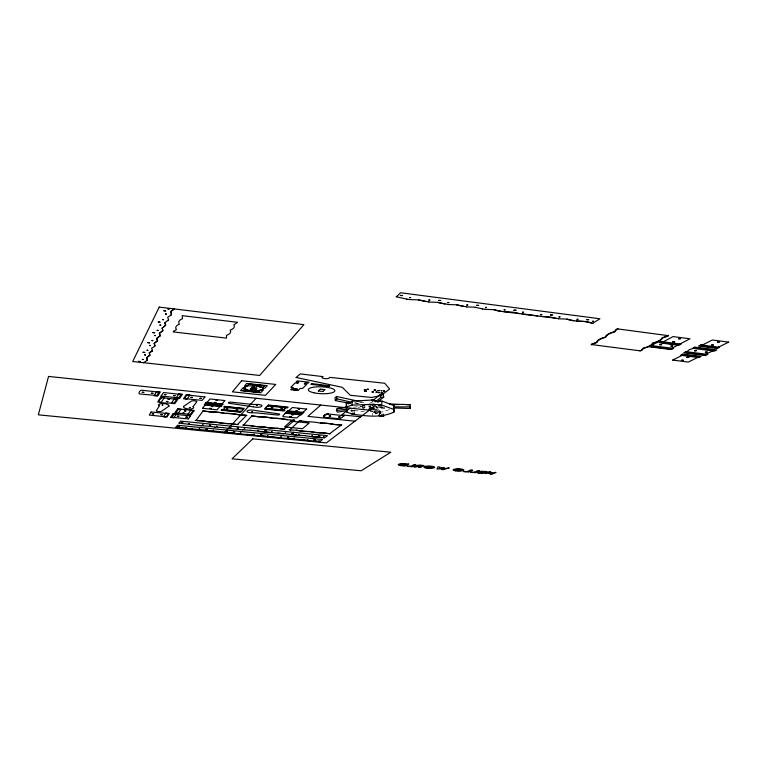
<?xml version="1.0" encoding="UTF-8"?>
<svg xmlns="http://www.w3.org/2000/svg" width="767" height="767" viewBox="0 0 767 767"><rect width="100%" height="100%" fill="white"/><g stroke="black" fill="none" stroke-linecap="round" stroke-linejoin="round"><path stroke-width="0.58" stroke-dasharray="3.83 2.88" d="M380.221 413.797L380.71 411.764L379.023 411.333L378.84 413.317L375.638 413.49L375.648 412.32L373.951 411.122M370.519 408.284L370.595 406.261L368.869 405.973L368.687 410.403M384.89 407.756L376.511 407.526L376.559 406.251M384.919 408.322L376.837 408.14L375.6 405.887L372.896 409.722L373.625 405.638L375.6 405.887L376.798 406.941L382.781 407.114M351.545 411.668L351.746 409.655L350.97 410.911L348.908 410.182M362.455 405.513L362.312 407.977L363.807 408.562M370.749 411.256L371.41 407.219L373.328 407.67L378.984 412.052L381.985 411.946L389.703 409.53M371.075 409.233L371.41 407.219L372.014 409.281M372.896 409.722L373.625 405.638M372.973 409.511L373.328 407.67L371.238 407.852M369.061 408.475L369.435 406.558L368.869 405.973L369.646 409.894L370.595 406.261L369.435 406.558L370.451 410.316M379.818 414.333L380.71 411.764L378.984 412.052L379.358 413.94M364.363 408.245L364.987 405.59L362.705 405.925M370.95 409.127L373.807 407.219L382.858 415.465M369.608 403.212L372.772 401.946M357.978 407.43L364.584 405.935L362.369 405.484M362.887 407.977L365.111 407.641L362.494 406.683M354.364 410.393L350.97 410.911L352.82 410.374L364.325 411.591M353.558 407.277L361.564 406.098M369.723 408.13L373.328 407.67L373.558 409.185L378.84 413.317M373.232 406.079L375.6 405.887M370.058 409.386L373.558 409.185M373.471 412.397L375.648 412.32M382.292 406.855L376.492 406.846L376.511 407.526M382.532 407.392L376.798 406.941L376.837 408.14M369.79 405.638L373.395 406.002M359.598 402.282L361.947 402.694M355.207 402.752L359.579 403.615M360.183 401.611L364.689 402.598M354.316 402.934L357.767 403.749M373.893 410.757L379.761 414.036M380.815 413.902L370.164 406.261L370.691 408.169M373.778 412.119L375.638 413.49M372.168 405.129L383.021 413.25M373.558 411.102L377.901 414.391M372.714 405.829L373.807 407.219M379.55 414.707L379.023 411.333L379.521 415.187M354.22 410.566L354.421 413.499M353.05 413.921L352.82 410.374L352.858 412.32M372.398 413.403L372.446 415.33M362.925 404.986L362.983 407.296"/><path stroke-width="1.15" d="M394.113 408.159L393.989 412.061C380.988 418.216 366.597 416.04 352.897 414.257L346.809 412.138L346.214 407.018L346.416 403.02L348.199 403.672L350.155 403.02L352.13 401.141L371.88 400.029L378.62 401.937L378.869 400.719L382.215 401.17L394.19 405.628L394.152 408.543M393.989 412.061L394.19 405.628M393.279 407.996L410.048 408.475L410.067 407.028M410.048 408.475L410.153 404.669L389.32 404.036M346.809 412.138L346.416 403.02L348.64 402.589L348.199 403.672M346.214 407.018L351.986 405.101L352.13 401.141M323.827 415.695L323.856 417.2M394.027 409.52L381.4 404.928L378.965 404.986L378.85 405.561L381.4 404.928L382.215 401.17M345.457 410.786L337.403 412.195L336.425 410.479L337.106 408.619L346.435 407.133M683.167 360.26L681.307 360.308L683.176 360.183M443.719 468.714L444.342 467.477L439.51 468.253M439.299 468.292L439.942 467.055L437.957 466.863L436.979 469.078L440.066 468.79M442.041 468.253L441.399 469.49L442.875 469.634L449.27 467.937L443.959 468.666M147.187 360.327L146.737 357.527L149.939 355.102M152.384 350.442L149.124 352.935L150.083 355.102L146.89 357.547L147.331 360.346L143.4 362.733M154.503 346.396L154.886 345.668L154.09 343.386L157.456 340.759L156.66 338.429L160.102 335.735L159.306 333.338L162.805 330.567L162.029 328.113L165.595 325.266L164.809 322.744L168.606 319.839L167.676 317.231L171.079 315.122L171.549 314.24L170.792 311.584L174.358 308.88L170.629 311.555L171.386 314.221L170.936 315.084M168.011 320.664L168.452 319.82M152.144 351.181L152.528 350.461L151.578 348.218L154.637 346.425L155.039 345.677L154.244 343.405L157.609 340.778M160.255 335.754L156.823 338.448L157.609 340.769M156.851 395.532L158.884 392.205M151.041 412.032L149.258 415.072L165.126 416.74C166.698 417.162 169.2 413.413 167.331 413.49L151.109 411.994M161.07 395.973L163.524 392.541L181.041 394.449M143.036 352.254L144.8 352.398M144.752 352.494L143.026 352.302M410.124 404.717L406.529 404.679M174.051 403.202L176.64 399.386M178.797 397.814L181.041 394.526M171.76 417.229L174.157 414.218L190.532 415.915M175.854 412.886L178.385 409.29M364.258 389.991L365.888 390.029M179.104 423.077L180.533 421.131L327.451 435.675L324.604 437.899L310.213 436.528M364.641 391.065L366.271 391.093M193.159 406.596L196.851 401.659A2.1 0.518 3.7 0 0 195.144 400.959L193.888 400.825A2.1 0.518 3.7 0 0 191.539 401.026L183.581 406.366M190.379 414.343L193.073 410.776M188.356 418.878L190.552 415.992M204.971 397.018L202.114 400.374L185.576 398.706C183.879 398.917 186.295 394.612 188.136 395.063L204.971 396.942M374.104 390.029L375.734 390.067M202.574 408.226L205.7 404.487L220.263 406.031M206.783 402.828L210.014 398.955L224.817 400.547M220.273 406.117L217.032 409.818L202.584 408.312M224.827 400.633L221.471 404.458L206.783 402.896M222.919 409.971L225.91 406.798L242.861 408.619M244.874 388.639L243.321 390.451L258.767 392.1L260.416 390.288M247.242 385.887L248.709 384.181L264.433 385.878L262.889 387.565L262.985 389.895L255.919 390.969L247.319 390.039L243.398 387.786L247.185 385.887L255.89 385.801L262.937 387.575M253.033 387.095L251.365 388.994L250.406 389.099L252.41 386.817L254.241 387.009L252.506 388.006L254.107 386.952L252.621 386.789M252.621 388.85L252.985 388.428L252.372 388.15L251.662 388.955L255.833 389.233L251.806 389.013M224.204 432.952L256.111 398.265M350.251 403.452L335.352 400.604L337.039 398.84L336.483 396.443L359.052 401.362M138.472 361.343L140.179 361.478M140.16 361.583L138.472 361.439M323.837 415.666L328.247 413.921M297.855 383.174L298.775 382.263L296.12 381.966L297.193 380.883L309.043 382.187L307.941 383.251L305.17 383.001M293.512 388.764L292.889 389.272M305.161 383.117L304.231 384.027L306.838 384.315L302.457 388.562L300.185 388.37L298.162 390.528L290.703 389.722L292.994 387.632M336.483 396.443L334.939 397.958L335.352 400.604M396.443 296.704L400.518 292.745L599.909 318.756L592.92 323.156M288.239 411.237L292.38 407.526L306.675 409.051M365.869 390.135L364.258 390.058M366.243 391.199L364.689 391.17M368.486 389.387L366.875 389.3L368.505 389.272M373.433 391.985L371.842 391.927L373.462 391.879M375.715 390.173L374.114 390.115M322.878 391.352L324.834 389.665M300.837 414.401L296.666 417.957L283.282 416.644C281.422 416.874 285.477 412.464 287.347 412.828L300.827 414.305M306.675 409.147L302.371 412.819L288.239 411.323M299.523 420.776L289.801 429.817M156.832 395.561L139.642 393.95C137.839 394.152 139.872 389.741 141.713 390.221L158.874 392.138M165.94 394.746L164.426 394.65M320.788 405.062L307.883 416.366L354.91 421.198M173.524 395.494L175.068 395.599M175.049 395.695L173.543 395.609M169.152 406.021C168.893 403.269 158.175 402.426 158.769 405.177M178.778 397.833L161.118 396.079M372.273 401.026L380.279 394.468L383.088 394.248L383.759 397.114L377.46 401.985M190.916 397.306L192.44 397.392M192.431 397.507L190.964 397.431M350.078 408.14L341.746 414.832L360.701 416.797M174.023 403.231C171.875 402.541 150.859 404.784 162.278 397.709L176.631 399.319M183.399 406.472C183.179 409.338 194.051 410 193.706 407.402A6.002 1.448 3.6 0 1 193.083 406.596M199.928 398.246L201.453 398.332M298.075 408.821L299.561 408.878M295.899 410.834L297.366 410.901L295.928 410.959M344.076 415.81L340.002 418.84L324.23 417.267C321.737 416.912 325.754 413.087 327.94 413.902M299.561 408.974L298.095 408.926M201.443 398.437L199.947 398.351M375.322 401.812L380.863 397.498L383.759 397.114M178.395 409.281L185.068 409.444L193.063 410.709M319.781 441.639L322.552 439.481L177.493 425.254L176.094 427.142L192.181 428.849M216.102 400.288L217.607 400.374M217.588 400.489L216.131 400.412M215.91 402.579L214.405 402.483L215.91 402.483M212.699 406.548L211.232 406.452L212.718 406.443M211.021 408.59L209.621 408.37L211.078 408.466M226.418 408.658L227.895 408.744L226.438 408.773M329.187 415.935L330.635 415.982M330.615 416.097L329.216 416.05M485.501 307.366L486.489 307.366M486.441 307.529L485.53 307.519M236.198 409.664L237.665 409.741M338.659 416.912L340.097 416.96M142.231 392.225L143.784 392.349M340.088 417.075L338.678 417.027M143.774 392.445L142.259 392.359M237.636 409.846L236.217 409.779M168.903 406.184L161.453 411.342A2.042 0.479 4 0 1 159.22 411.524L158.002 411.409A2.042 0.479 4 0 1 156.286 410.748L159.344 405.954A6.021 1.438 4.1 0 0 158.721 405.177M592.555 321.258L593.524 321.229M593.533 321.363L592.632 321.421M151.425 393.183L152.969 393.298M409.636 297.51L410.642 297.529M504.092 309.772L505.069 309.763M505.022 309.935L504.12 309.926M410.575 297.701L409.645 297.663M152.93 393.413L151.415 393.279M164.426 394.535L165.96 394.65M428.83 300.002L429.836 300.022M522.538 312.169L523.516 312.15M523.458 312.322L522.567 312.322M429.827 300.156L428.82 300.137M271.307 407.517L272.784 407.593M272.755 407.708L271.317 407.641M166.381 401.409L167.887 401.524M167.858 401.63L166.401 401.534M152.317 413.71L153.755 413.806M281.086 408.533L282.553 408.61M540.84 314.537L541.818 314.528M153.736 413.912L152.336 413.816M447.88 302.476L448.858 302.476M282.544 408.715L281.086 408.648M448.839 302.639L447.909 302.639M541.799 314.681L540.86 314.691M160.917 414.573L162.355 414.659M162.336 414.774L160.955 414.688M558.999 316.896L559.968 316.886M466.767 304.921L467.755 304.93M559.948 317.03L558.999 317.03M149.277 352.954L152.134 351.181M467.726 305.084L466.796 305.093M291.796 414.621L293.234 414.698M266.053 430.833L264.72 430.651L266.072 430.728M289.696 416.567L291.124 416.634M293.205 414.803L291.815 414.746M291.096 416.749L289.715 416.692M184.387 410.815L185.835 410.911M185.825 411.007L184.377 410.911M177.35 416.213L178.778 416.308M182.776 413.02L184.214 413.116M178.749 416.414L177.359 416.318M184.185 413.231L182.795 413.145M577.014 319.235L577.973 319.206M577.954 319.369L577.043 319.388M185.873 417.066L187.292 417.152M187.263 417.267L185.873 417.171M181.357 422.416L182.747 422.512M182.728 422.617L181.376 422.531M178.308 426.5L179.689 426.586L178.337 426.615M297.807 383.289L295.055 383.03L290.818 387.306L292.975 387.546M403.96 465.511L406.05 464.303L404.602 464.15A3.375 0.69 1.5 0 0 400.182 464.649M190.283 414.401L175.864 412.943M291.882 433.345L293.224 433.403M293.205 433.508L291.92 433.47M293.483 388.668C300.99 387.949 296.676 391.362 292.889 389.387M287.443 437.19L288.766 437.248M288.775 437.343L287.481 437.315M188.308 418.916L171.798 417.315M411.189 466.173L413.969 464.601L415.877 464.773L412.368 466.758L407.124 466.259L410.997 466.192M419.904 466.537L418.475 467.333L420.354 467.506L423.921 465.54L420.834 465.243M421.323 465.751L418.907 466M209.458 425.196L210.829 425.273L209.496 425.321M206.055 429.213L207.406 429.29M207.406 429.395L206.064 429.328M320.251 389.137L324.825 389.578M318.324 390.921L320.261 389.224M318.756 436.001L320.088 436.049L318.784 436.126M662.065 341.679L659.85 342.878L678.824 345.284L681.096 344.095L660.512 341.497L654.721 343.453L651.106 346.607L670.444 349.043L689.974 338.774L673.033 336.598L661.835 342.657L678.555 344.776M322.869 391.448L318.353 391.017M313.991 439.788L315.304 439.846M315.285 439.951L314 439.903M168.04 308.928L168.989 309.005M168.97 309.149L168.078 309.091M237.243 427.938L238.604 428.015M238.575 428.13L237.291 428.072M233.484 431.898L234.827 431.974L233.513 432.022M247.367 385.954L243.685 387.805L247.492 389.991M467.592 471.494L470.679 469.97L472.539 470.142L468.647 472.06L463.527 471.58L467.391 471.513M474.61 472.156L477.736 470.641L479.586 470.813L475.645 472.721L470.545 472.242L474.389 472.175M260.617 434.553L261.95 434.63L260.655 434.688M483.565 472.088L484.351 471.715M488.387 473.018L484.965 473.594L488.962 471.695L490.803 471.878L489.212 472.625L492.491 472.951M491.752 473.335L490.151 474.083L491.983 474.255L496.019 472.367L492.577 472.942M377.882 390.585L378.84 390.604M376.022 392.052L376.981 392.081M256.36 405.436L257.175 405.475M257.156 405.57L256.389 405.532M381.851 392.694L382.8 392.714M252.468 411.869L251.681 411.745L252.477 411.793M378.831 390.739L377.91 390.719M376.981 392.205L376.031 392.177M384.679 391.381L383.74 391.352M382.791 392.848L381.88 392.829M165.509 313.924L166.429 314M166.41 314.144L165.509 314.077M162.652 319.523L163.563 319.599M163.544 319.743L162.671 319.686M159.872 324.978L160.763 325.055M160.734 325.189L159.891 325.131M157.168 330.28L158.031 330.347M158.031 330.491L157.168 330.424M154.531 335.447L155.385 335.515M155.385 335.649L154.531 335.591M162.211 404.957L163.035 405.024L162.201 405.043M190.168 407.584L189.391 407.526L190.197 407.498M151.981 340.481L152.806 340.548M152.767 340.692L151.981 340.625M149.479 345.38L150.294 345.447M150.255 345.591L149.498 345.543M147.034 350.164L147.839 350.231M147.83 350.366L147.053 350.318M144.656 354.824L145.452 354.891M145.442 355.025L144.656 354.968M142.336 359.378L143.113 359.435M143.093 359.57L142.384 359.531M379.099 390.441L379.732 390.461M379.732 390.585L379.128 390.585M381.266 390.681L381.889 390.691M381.899 390.825L381.285 390.815M383.423 390.921L384.056 390.93M440.258 468.733L441.888 468.292M377.268 392.512L376.712 392.503M381.573 392.982L380.998 392.972M376.683 392.359L377.287 392.378M384.018 391.074L383.433 391.045M378.84 392.589L379.444 392.608M379.406 392.752L378.84 392.733M380.988 392.829L381.592 392.848M419.482 466.499L414.027 466.911L417.507 466.269M323.597 436.874L324.115 436.893M324.125 437.017L323.626 436.998M188.5 423.537L189.056 423.576M189.065 423.691L188.529 423.662M202.536 424.928L203.092 424.956M203.092 425.081L202.555 425.052M216.486 426.299L217.042 426.337M217.013 426.452L216.476 426.423M213.514 430.45L212.996 430.412L213.542 430.335M230.359 427.67L230.915 427.708M230.886 427.823L230.388 427.804M226.696 431.639L227.224 431.668M227.214 431.783L226.744 431.763M244.155 429.031L244.692 429.06M419.089 465.636L421.284 465.722M244.673 429.184L244.184 429.156M240.32 432.971L240.838 433M240.828 433.115L240.339 433.096M257.875 430.392L258.412 430.412M258.383 430.536L257.913 430.517M253.867 434.295L254.385 434.323M254.366 434.438L253.887 434.419M271.528 431.735L272.055 431.763M272.026 431.879L271.518 431.85M267.347 435.618L267.865 435.637M267.836 435.761L267.376 435.742M285.094 433.077L285.621 433.096M285.583 433.221L285.123 433.202M280.741 436.922L281.259 436.95M281.23 437.065L280.732 437.037M298.593 434.41L299.111 434.429M299.072 434.553L298.593 434.525M294.068 438.225L294.566 438.254M312.006 435.733L312.514 435.752M312.505 435.877L312.006 435.848M255.862 390.892L262.717 389.847L262.669 387.603L255.823 385.878M307.327 439.529L307.826 439.549M307.826 439.664L307.327 439.644M318.794 440.651L319.293 440.67M185.384 427.593L185.921 427.631M185.844 427.756L185.393 427.718M337.106 408.619L346.492 407.296M199.238 428.945L199.765 428.983M199.727 429.108L199.219 429.069M618.02 328.803L616.102 329.407L614.214 331.785A24.496 7.171 -1.9 0 0 605.259 337.125A24.132 6.989 -1.7 0 0 596.544 342.322L591.491 344.134L591.136 344.872M336.425 410.479L346.818 409.233M252.631 388.064L256.686 388.284L252.583 388.131L256.283 388.735M255.919 388.447L256.82 388.351L255.67 388.457M639.966 350.95L641.835 350.404L643.791 348.237A24.122 6.951 -1.8 0 0 653.053 343.175A24.486 7.133 -2 0 0 662.563 337.969L668.086 336.09L668.594 335.313M202.737 410.872L210.235 411.831A18.485 4.343 3.4 0 1 224.769 413.308A18.408 4.324 3.2 0 1 239.218 414.774L246.916 415.359M251.547 415.829L258.863 416.769A18.255 4.276 2.9 0 1 273.11 418.216A18.187 4.257 2.7 0 1 287.28 419.654M372.887 404.43L381.4 404.928M237.348 424.602L246.514 415.398L239.112 414.889A18.293 4.295 3.2 0 0 224.673 413.423A18.36 4.314 3.4 0 0 210.139 411.946L203.025 410.987L196.045 420.489M238.173 424.65L231.011 423.748A18.312 4.276 3.3 0 1 216.956 422.349A18.389 4.305 3.4 0 1 202.824 420.949L196.966 420.7M299.274 420.671L306.426 421.591M283.963 429.232L294.451 420.268L293.157 420.019M284.778 429.28L277.779 428.398A18.101 4.209 2.7 0 1 263.992 427.027A18.159 4.228 2.9 0 1 250.119 425.647L244.318 425.407M329.58 433.777L341.344 425.023L334.297 424.419A17.996 4.18 2.2 0 0 320.395 423.01M330.385 433.825L323.54 432.952A17.909 4.132 2.3 0 1 310.012 431.61A17.957 4.151 2.4 0 1 296.407 430.258M383.874 391.093L384.689 391.247M351.986 405.101L374.517 404.267M383.241 414.238L383.682 416.222L380.509 416.376L378.773 415.052M393.893 406.874L410.124 406.893M389.761 404.487L399.348 404.592M178.893 423.106L201.059 425.723M209.362 426.193L201.021 425.781M290.655 430.009L296.522 430.153A17.852 4.132 2.4 0 0 310.136 431.505A17.804 4.113 2.3 0 0 323.664 432.856L328.688 433.681M214.933 427.152L223.255 427.564M250.799 430.277L242.535 429.865M258.364 431.428L269.773 432.55M283.416 433.834L250.742 430.335M205.968 430.191L192.143 428.897M304.978 435.618L296.829 435.215M205.93 430.249L233.321 432.866M227.272 432.665L238.777 433.738M312.303 436.739L318.276 436.989M252.295 435.052L238.729 433.786M265.679 436.413L279.102 437.669M267.788 436.615L292.4 438.973M307.634 440.507L318.784 441.543M428.839 302.064L437.698 302.342L444.975 304.029M475.396 307.222L466.604 306.944M485.243 309.35L494.015 309.638L501.033 311.277M370.749 411.256L372.628 411.342M576.381 321.133L584.818 321.507L592.92 323.271M328.065 413.969L344.086 415.714M447.775 304.509L456.624 304.796L463.814 306.464M503.746 311.747L503.804 311.747C515.06 313.3 526.469 314.067 537.677 316.014M484.313 471.695L480.88 471.369L486.987 471.513L482.999 473.412L477.668 472.913L482.75 472.482L479.279 472.136L480.027 471.772L483.459 472.098M488.483 473.009L491.724 473.306M403.864 465.521L402.55 465.396A3.375 0.69 1.5 0 1 400.221 464.783M228.777 428.513L242.583 429.817M252.247 435.1L265.737 436.365M307.644 440.459L287.069 438.168M319.829 441.696L313.53 440.757M290.712 429.903L289.063 429.712M300.031 420.594L301.22 420.719M246.418 386.271L244.472 386.06L246.686 383.462L267.252 385.686L264.893 388.255L262.947 388.044M244.242 388.275L242.717 388.112L240.57 390.643L260.732 392.781L263.023 390.278L261.518 390.115M242.698 390.528L259.169 392.273M248.297 383.989L265.075 385.801M409.683 299.581L418.619 299.878L425.992 301.575M522.087 314.115L522.164 314.115C533.333 315.659 544.656 316.416 555.778 318.353M540.313 316.464L548.875 316.848L558.529 318.708M558.386 318.804L567.062 319.091L573.745 320.673M409.789 299.485L406.673 299.197M428.906 301.949L418.504 299.983M447.87 304.403L437.573 302.447M466.681 306.838L456.499 304.902M485.338 309.245L482.299 308.967M253.254 406.817L229.726 403.404A2.1 0.518 3.3 0 1 228.393 402.752L228.643 402.454A2.1 0.518 3.3 0 1 231.107 402.186L252.257 404.382A6.088 1.505 3 0 0 255.363 404.439C266.437 404.104 261.806 408.763 253.724 406.893A5.8 1.419 3 0 1 253.398 406.836M255.516 410.527L278.421 413.825A2.033 0.489 2.7 0 1 279.619 414.439L279.341 414.717A2.033 0.489 2.7 0 1 276.897 414.966L256.475 412.876A5.887 1.409 3 0 0 253.446 412.828C242.612 412.982 246.926 408.629 255.047 410.46A5.695 1.371 3 0 1 255.382 410.508M175.892 427.161L183.869 428.427M260.32 435.56L265.631 436.404M246.83 434.237L252.19 435.09M300.338 439.462L305.515 440.296M223.207 427.622L228.815 428.465M209.324 426.251L214.981 427.094M236.418 424.506L231.107 423.643A18.207 4.257 3.3 0 1 217.051 422.243A18.274 4.276 3.4 0 1 202.919 420.834L195.259 420.383M304.921 435.666L310.271 436.481M296.887 435.167L277.98 433.019M291.489 434.343L296.771 435.205M283.052 429.146L277.884 428.302A17.986 4.18 2.7 0 1 264.097 426.922A18.053 4.209 2.9 0 1 250.224 425.541L242.669 425.1M396.117 296.762L406.855 299.101M493.881 309.734C502.136 312.888 511.148 310.702 519.422 313.655M475.262 307.327L482.501 308.88M566.918 319.187C574.866 322.265 583.591 320.098 591.568 322.984M337.039 398.84L352.015 402.387M243.427 425.206L251.806 415.935L258.757 416.874A18.13 4.247 2.9 0 1 273.004 418.322A18.072 4.219 2.7 0 1 287.165 419.76L294.864 420.22M378.869 400.719L380.058 401.256M341.766 424.985L334.163 424.525A17.881 4.151 2.2 0 0 320.27 423.116A17.938 4.171 2.4 0 0 306.292 421.706M381.726 415.129L383.682 416.222M222.957 410.077L239.726 411.831L242.64 410.594L242.871 408.648M265.976 408.782L282.726 410.556L286.35 407.373L269.447 405.465L266.331 406.731L265.938 408.725M373.222 400.949L371.88 400.029L374.766 400.547L375.274 401.448M160.255 335.735L159.469 333.357L162.959 330.587L162.182 328.132L165.749 325.285L164.972 322.763M379.521 415.187L379.732 415.839M380.279 394.468L380.863 397.498M417.555 466.25A3.221 0.662 1.3 0 1 417.143 465.435A3.221 0.662 1.3 0 1 420.853 465.233M432.655 467.333A3.432 0.7 1.2 0 1 429.271 467.899A3.432 0.7 1.2 0 1 425.829 467.199M425.829 467.065A3.432 0.7 1.2 0 1 429.223 466.499A3.432 0.7 1.2 0 1 432.655 467.199M461.916 470.104A3.413 0.69 1 0 1 458.513 470.65A3.413 0.69 1 0 1 455.128 469.989M455.128 469.835A3.413 0.69 1 0 1 458.532 469.27A3.413 0.69 1 0 1 461.916 469.95M728.65 342.14L717.059 347.854L700.904 345.773L712.361 340.002L728.64 342.12M400.307 295.468L402.387 295.535L400.326 295.42M694.48 350.807L696.417 350.73L694.49 350.768M705.372 352.178L707.308 352.101L705.372 352.178M513.871 310.232L515.923 310.232L513.871 310.232M685.861 352.484L704.451 354.91L714.24 350.174L695.429 347.729L689.514 349.57L685.861 352.465M711.536 345.083L713.521 345.006L711.555 345.045M296.139 377.479L342.245 387.306L350.318 395.302L371.64 397.469L381.295 395.446L389.598 389.003L384.737 383.251L329.752 377.364C329.148 379.828 318.746 378.534 323.099 376.626L300.28 373.922L296.139 377.479M717.605 342.034L719.599 341.957L717.615 342.015M438.772 300.463L440.843 300.501L438.801 300.415M152.901 332.61L154.771 332.773L152.93 332.562M158.232 321.987L160.159 322.15L158.242 321.967M672.707 360.078L688.277 362.072L699.073 356.77L683.244 354.776L672.707 360.078M163.87 310.769L165.845 310.942L163.879 310.75M550.533 314.997L552.576 314.988L550.562 314.949M659.821 344.719L661.768 344.68L659.86 344.661M476.623 305.371L478.685 305.419L476.633 305.352M670.924 346.118L672.87 346.08L670.933 346.099M672.764 341.842L674.739 341.804L672.793 341.804M678.555 338.755L680.54 338.717L678.555 338.755M586.63 319.686L588.653 319.657L586.63 319.686M686.896 357.451L688.795 357.412L686.896 357.451M48.551 376.434L38.35 414.832L326.358 442.904L369.406 410.172L48.551 376.434M147.839 342.676L149.661 342.868L147.887 342.628M159.21 307.097L132.729 361.506L259.687 375.456L303.885 324.652L159.21 307.097M173.495 331.382L173.198 331.9L226.524 338.122L226.505 335.361A23.355 6.961 3.9 0 0 230.119 330.165A23.662 7.152 3.9 0 0 233.839 324.815L237.588 322.313L182.191 315.649L182.527 318.679A23.719 7.171 4.1 0 0 179.468 324.163A23.403 6.98 4.1 0 0 176.487 329.503L173.495 331.382M156.669 391.544L154.138 395.743L157.724 396.117L160.303 391.918L156.669 391.544M160.715 397.181L157.724 401.966L161.243 402.33L164.282 397.555L160.715 397.181M174.454 398.6L171.271 403.356L174.771 403.71L178.002 398.974L174.454 398.6M165.921 413.087L163.438 416.778L166.794 417.114L169.325 413.423L165.921 413.087M178.884 393.855L176.074 398.015L179.631 398.38L182.479 394.238L178.884 393.855M172.997 413.797L170.427 417.469L173.783 417.804L176.391 414.132L172.997 413.797M186.371 394.641L183.476 398.782L187.023 399.147L189.957 395.015L186.371 394.641M177.676 408.801L174.54 413.26L177.934 413.605L181.117 409.147L177.676 408.801M190.925 410.144L187.608 414.573L190.983 414.918L194.348 410.489L190.925 410.144M204.847 404.056L204.214 404.871L221.088 406.606L221.759 405.801L204.847 404.056M206.179 402.349L205.537 403.174L222.488 404.918L223.168 404.104L206.179 402.349M616.716 329.455L614.808 331.852A24.343 7.124 -1.9 0 0 605.844 337.192A23.978 6.941 -1.7 0 0 597.129 342.389L591.453 344.556L639.793 350.787L641.241 350.356L643.225 348.16A23.969 6.913 -1.8 0 0 652.477 343.098A24.333 7.095 -2 0 0 661.979 337.892L668.21 335.639L618.221 328.985L616.716 329.455M241.643 380.739L232.42 391.841L265.478 395.341L275.727 384.43L241.643 380.739M221.845 409.434L221.184 410.22L240.704 412.215L241.413 411.438L221.845 409.434M224.443 406.357L223.763 407.162L243.465 409.185L244.194 408.389L224.443 406.357M255.967 389.3L255.075 389.396L255.967 389.3M265.382 408.178L264.596 408.984L284.116 410.997L284.94 410.201L265.382 408.178M268.421 405.062L267.625 405.877L287.328 407.929L288.171 407.124L268.421 405.062M252.803 438.858L232.056 458.829L361.18 470.765L390.787 452.223L252.803 438.858M311.757 383.577L310.923 384.372L329.129 386.367L329.705 385.839L311.757 383.577M285.794 412.387L284.969 413.164L301.297 414.842L302.16 414.075L285.794 412.387M287.52 410.757L286.685 411.543L303.099 413.231L303.962 412.454L287.52 410.757M290.856 421.188L284.519 426.922L302.495 428.724L309.159 423.039L290.856 421.188M167.954 399.022L169.43 399.243L167.954 399.022M408.638 464.093L405.177 466.077L401.879 465.77A5.35 1.103 1.5 0 1 398.524 464.294A5.35 1.103 1.5 0 1 405.321 463.776L408.638 464.093M651.375 345.61L649.208 346.789L671.384 349.57L673.599 348.41L651.375 345.61M369.646 409.894L368.687 410.403L370.451 410.316L369.646 409.894M686.034 351.65L683.79 352.791L705.535 355.524L707.836 354.383L686.034 351.65M694.825 347.163L692.524 348.333L714.48 351.113L716.838 349.953L694.825 347.163M682.726 354.143L680.511 355.274L698.862 357.566L701.134 356.444L682.726 354.143M700.875 344.901L698.536 346.09L717.27 348.467L719.657 347.298L700.875 344.901M354.421 413.499L351.353 413.681L354.421 413.499M251.442 389.061L250.55 389.157L252.017 389.32L251.403 389.061M254.826 389.406L251.749 389.08L255.44 389.684L254.826 389.406M426.414 468.081A5.436 1.112 1.2 0 0 434.678 467.333A5.436 1.112 1.2 0 0 426.634 466.163A5.436 1.112 1.2 0 0 426.414 468.081M455.713 470.852A5.417 1.093 1 0 0 463.939 470.075A5.417 1.093 1 0 0 455.914 468.963A5.417 1.093 1 0 0 455.713 470.852M313.885 392.79A13.298 3.452 2.3 0 0 334.805 391.074A13.298 3.452 2.3 0 0 316.033 386.913A13.298 3.452 2.3 0 0 313.885 392.79"/></g></svg>
